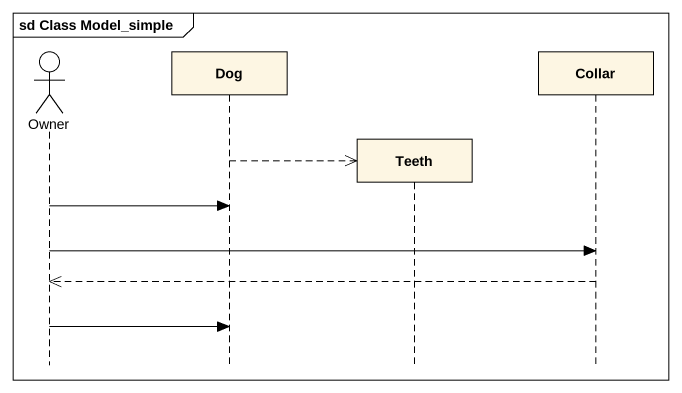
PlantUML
@startuml
mainframe sd Class Model_simple
hide footbox
actor Owner
participant Dog
participant Teeth
participant Collar

Dog -->> Teeth **
Owner -> Dog
Owner -> Collar
Collar -->> Owner
Owner -> Dog
@enduml
